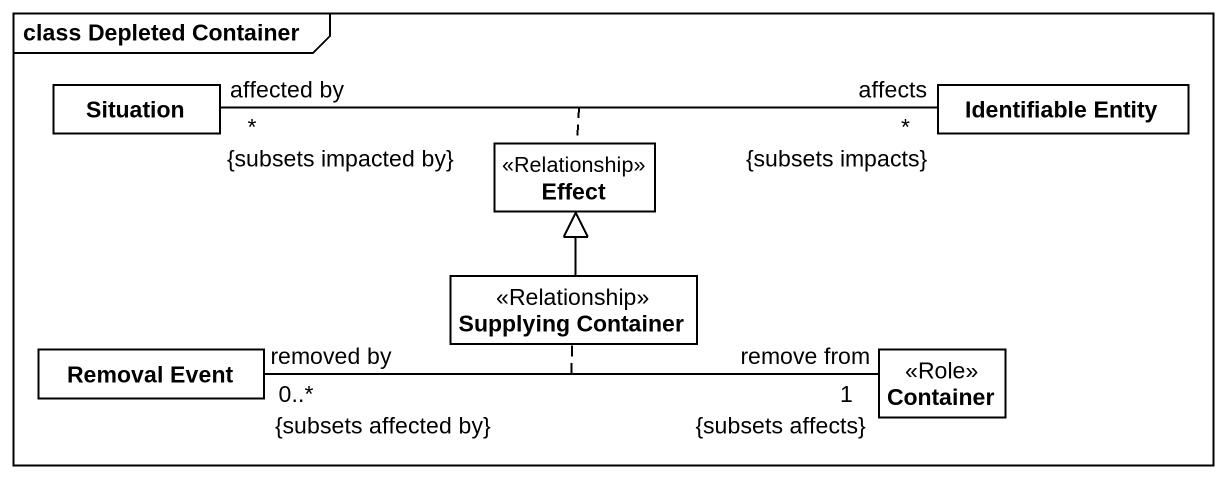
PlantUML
@startuml
mainframe class Depleted Container
hide circle
hide empty members
class Situation
class "Identifiable Entity" as Identifiable_Entity
class Effect <<Relationship>>
class "Supplying Container" as Supplying_Container <<Relationship>>
class "Removal Event" as Removal_Event
class Container <<Role>>
Situation "affected by\n*\n{subsets impacted by}" -right- "affects\n*\n{subsets impacts}" Identifiable_Entity
(Situation, Identifiable_Entity) .. Effect
Supplying_Container -up-|> Effect
Removal_Event "removed by\n0..*\n{subsets affected by}" -right- "remove from\n1\n{subsets affects}" Container
(Removal_Event, Container) .. Supplying_Container
@enduml
